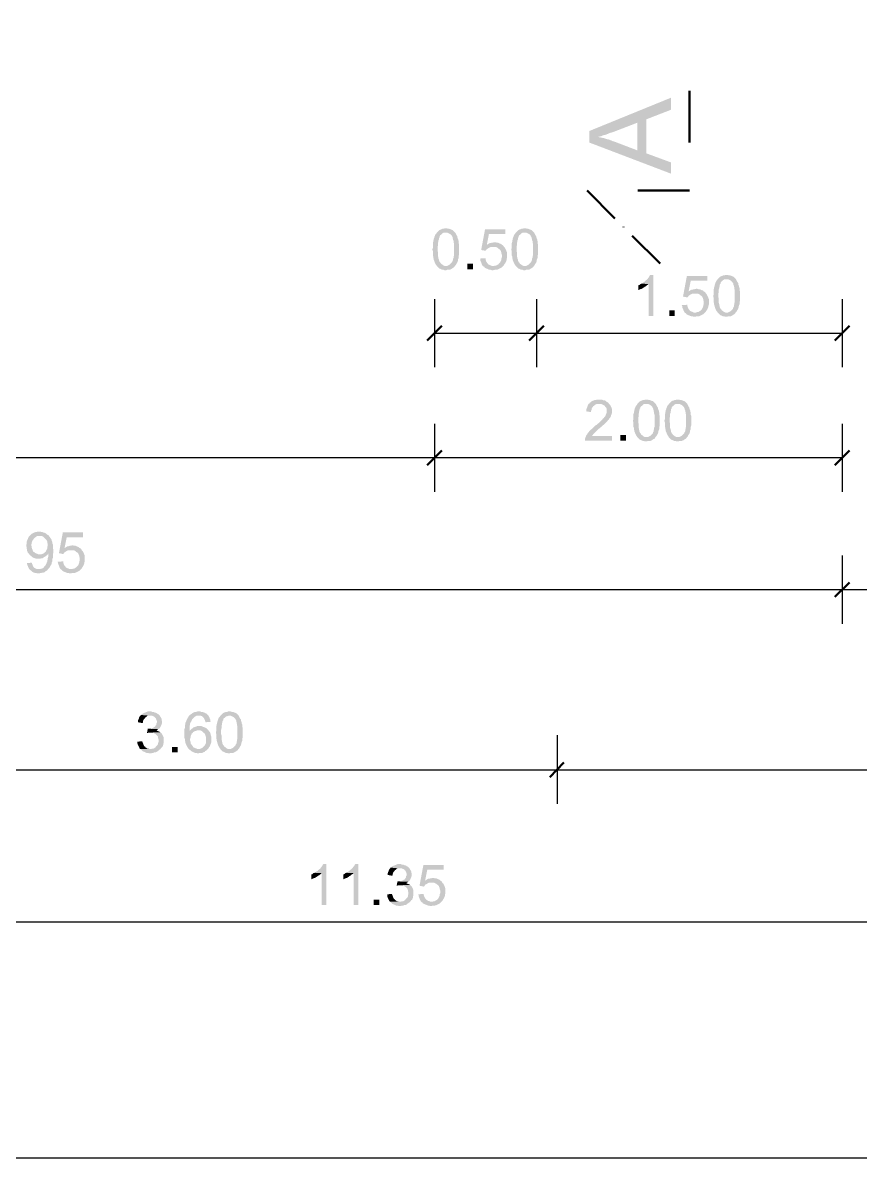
# Model space of a CAD drawing. Header units: millimetres. Extents: x -35.3 to 0.3, y 0.4 to 20.6.
# Drawn here: x -23.309 to -21.69, y 0.384 to 2.578 of the extents above; entities that cross this region are included whole.
import ezdxf

# ---------------------------------------------------------------- set-up
doc = ezdxf.new("R2010")
doc.units = ezdxf.units.MM
doc.linetypes.add('PDF_IMPORT', pattern=[1, 0.8, -0.2])
doc.layers.add('PDF _Geometria', color=7, linetype='Continuous')
doc.layers.add('PDF _Riempimenti solidi', color=7, linetype='Continuous')

msp = doc.modelspace()

# ---------------------------------------------------------------- hatches: boundary and pattern name
at = {"layer": 'PDF _Riempimenti solidi', "transparency": 33554559}
for points in [[(-22.2135, 2.3693), (-22.1968, 2.3577), (-22.1943, 2.3585), (-22.1902, 2.3593), (-22.1868, 2.361), (-22.1827, 2.3618), (-22.1743, 2.3652), (-22.1693, 2.3668), (-22.1643, 2.3685), (-22.121, 2.3852), (-22.121, 2.3318), (-22.1035, 2.3918), (-22.056, 2.4102), (-22.056, 2.4335)], [(-22.2135, 2.3693), (-22.2135, 2.3468), (-22.056, 2.2868), (-22.056, 2.3085), (-22.1035, 2.326), (-22.1035, 2.3918), (-22.121, 2.3318), (-22.1668, 2.3493), (-22.1677, 2.3493), (-22.1718, 2.351), (-22.176, 2.3527), (-22.1802, 2.3535), (-22.1843, 2.3552), (-22.1927, 2.3568), (-22.1968, 2.3577)], [(-22.5085, 2.1727), (-22.5093, 2.171), (-22.511, 2.1693), (-22.5118, 2.1677), (-22.5127, 2.1652), (-22.5135, 2.1635), (-22.5135, 2.1627), (-22.5143, 2.161), (-22.5143, 2.1593), (-22.5152, 2.1568), (-22.5152, 2.1552), (-22.516, 2.1527), (-22.516, 2.1435), (-22.5168, 2.141), (-22.5168, 2.1393), (-22.516, 2.1368), (-22.516, 2.1285), (-22.5152, 2.1268), (-22.5152, 2.1243), (-22.5143, 2.1218), (-22.5143, 2.1202), (-22.5135, 2.1185), (-22.5127, 2.116), (-22.5102, 2.111), (-22.5093, 2.1102), (-22.5085, 2.1085), (-22.5077, 2.1077), (-22.491, 2.1085), (-22.4935, 2.1085), (-22.4952, 2.1093), (-22.4968, 2.1102), (-22.4985, 2.1118), (-22.5002, 2.1127), (-22.5018, 2.1152), (-22.5027, 2.116), (-22.5043, 2.1193), (-22.5043, 2.121), (-22.5052, 2.1227), (-22.5052, 2.1243), (-22.506, 2.1268), (-22.506, 2.1343), (-22.5068, 2.1377), (-22.5068, 2.1452), (-22.506, 2.1485), (-22.506, 2.1535), (-22.5052, 2.1552), (-22.5052, 2.1577), (-22.5043, 2.1593), (-22.5043, 2.1618), (-22.5035, 2.1635), (-22.5027, 2.1643), (-22.5027, 2.166), (-22.5018, 2.1677), (-22.5002, 2.1685), (-22.4985, 2.1702), (-22.4968, 2.1718), (-22.4952, 2.1727), (-22.491, 2.1727)], [(-22.491, 2.181), (-22.4935, 2.181), (-22.4952, 2.1802), (-22.4977, 2.1802), (-22.4993, 2.1793), (-22.5018, 2.1785), (-22.5035, 2.1777), (-22.5052, 2.176), (-22.5068, 2.1743), (-22.5085, 2.1727), (-22.4877, 2.1727), (-22.486, 2.1718), (-22.4843, 2.171), (-22.4827, 2.1702), (-22.481, 2.1685), (-22.4793, 2.1668), (-22.4793, 2.166), (-22.4785, 2.1652), (-22.4777, 2.1635), (-22.4777, 2.1618), (-22.4768, 2.1602), (-22.4768, 2.1585), (-22.476, 2.1568), (-22.476, 2.1543), (-22.4752, 2.1518), (-22.4752, 2.1285), (-22.476, 2.1268), (-22.476, 2.1243), (-22.4768, 2.1227), (-22.4768, 2.1202), (-22.4777, 2.1185), (-22.4785, 2.1177), (-22.4785, 2.116), (-22.4793, 2.1152), (-22.4802, 2.1143), (-22.4818, 2.1127), (-22.4835, 2.111), (-22.4852, 2.1102), (-22.4885, 2.1085), (-22.491, 2.1085), (-22.5077, 2.1077), (-22.506, 2.106), (-22.5035, 2.1035), (-22.501, 2.1027), (-22.4993, 2.1018), (-22.4977, 2.101), (-22.4952, 2.101), (-22.4935, 2.1002), (-22.4902, 2.1002), (-22.4885, 2.101), (-22.4835, 2.101), (-22.4818, 2.1018), (-22.4802, 2.1027), (-22.4777, 2.1043), (-22.4768, 2.1052), (-22.476, 2.1052), (-22.4743, 2.1068), (-22.4735, 2.1085), (-22.4718, 2.1102), (-22.471, 2.1118), (-22.4693, 2.1143), (-22.4685, 2.116), (-22.4677, 2.1185), (-22.4677, 2.1202), (-22.4668, 2.1227), (-22.466, 2.1243), (-22.466, 2.1285), (-22.4652, 2.131), (-22.4652, 2.1493), (-22.466, 2.1518), (-22.466, 2.156), (-22.4668, 2.1577), (-22.4668, 2.1593), (-22.4677, 2.161), (-22.4685, 2.1635), (-22.4685, 2.1652), (-22.4702, 2.1677), (-22.4718, 2.171), (-22.4727, 2.1727), (-22.4743, 2.1743), (-22.476, 2.176), (-22.4777, 2.1777), (-22.4793, 2.1785), (-22.4802, 2.1785), (-22.4818, 2.1793), (-22.4843, 2.1802), (-22.486, 2.1802), (-22.4885, 2.181)], [(-22.376, 2.1793), (-22.4152, 2.1793), (-22.4227, 2.1393), (-22.4143, 2.1377), (-22.4127, 2.1393), (-22.4118, 2.141), (-22.4102, 2.1418), (-22.4077, 2.1435), (-22.406, 2.1443), (-22.4043, 2.1452), (-22.3993, 2.1452), (-22.3793, 2.1468), (-22.381, 2.1485), (-22.4118, 2.1493), (-22.4077, 2.1702), (-22.376, 2.1702)], [(-22.356, 2.1727), (-22.3568, 2.171), (-22.3585, 2.1693), (-22.3593, 2.1677), (-22.3602, 2.1652), (-22.361, 2.1635), (-22.361, 2.1627), (-22.3618, 2.161), (-22.3618, 2.1593), (-22.3627, 2.1568), (-22.3627, 2.1552), (-22.3635, 2.1527), (-22.3635, 2.1435), (-22.3643, 2.141), (-22.3643, 2.1393), (-22.3635, 2.1368), (-22.3635, 2.1285), (-22.3627, 2.1268), (-22.3627, 2.1243), (-22.3618, 2.1218), (-22.3618, 2.1202), (-22.361, 2.1185), (-22.3602, 2.116), (-22.3577, 2.111), (-22.3568, 2.1102), (-22.356, 2.1085), (-22.3552, 2.1077), (-22.3385, 2.1085), (-22.341, 2.1085), (-22.3427, 2.1093), (-22.3443, 2.1102), (-22.346, 2.1118), (-22.3477, 2.1127), (-22.3493, 2.1152), (-22.3502, 2.116), (-22.3518, 2.1193), (-22.3518, 2.121), (-22.3527, 2.1227), (-22.3527, 2.1243), (-22.3535, 2.1268), (-22.3535, 2.1343), (-22.3543, 2.1377), (-22.3543, 2.1452), (-22.3535, 2.1485), (-22.3535, 2.1535), (-22.3527, 2.1552), (-22.3527, 2.1577), (-22.3518, 2.1593), (-22.3518, 2.1618), (-22.351, 2.1635), (-22.3502, 2.1643), (-22.3502, 2.166), (-22.3493, 2.1677), (-22.3477, 2.1685), (-22.346, 2.1702), (-22.3443, 2.1718), (-22.3427, 2.1727), (-22.3385, 2.1727)], [(-22.3385, 2.181), (-22.341, 2.181), (-22.3427, 2.1802), (-22.3452, 2.1802), (-22.3468, 2.1793), (-22.3493, 2.1785), (-22.351, 2.1777), (-22.3527, 2.176), (-22.3543, 2.1743), (-22.356, 2.1727), (-22.3352, 2.1727), (-22.3335, 2.1718), (-22.3318, 2.171), (-22.3302, 2.1702), (-22.3285, 2.1685), (-22.3268, 2.1668), (-22.3268, 2.166), (-22.326, 2.1652), (-22.3252, 2.1635), (-22.3252, 2.1618), (-22.3243, 2.1602), (-22.3243, 2.1585), (-22.3235, 2.1568), (-22.3235, 2.1543), (-22.3227, 2.1518), (-22.3227, 2.1285), (-22.3235, 2.1268), (-22.3235, 2.1243), (-22.3243, 2.1227), (-22.3243, 2.1202), (-22.3252, 2.1185), (-22.326, 2.1177), (-22.326, 2.116), (-22.3268, 2.1152), (-22.3277, 2.1143), (-22.3293, 2.1127), (-22.331, 2.111), (-22.3327, 2.1102), (-22.336, 2.1085), (-22.3385, 2.1085), (-22.3552, 2.1077), (-22.3535, 2.106), (-22.351, 2.1035), (-22.3485, 2.1027), (-22.3468, 2.1018), (-22.3452, 2.101), (-22.3427, 2.101), (-22.341, 2.1002), (-22.3377, 2.1002), (-22.336, 2.101), (-22.331, 2.101), (-22.3293, 2.1018), (-22.3277, 2.1027), (-22.3252, 2.1043), (-22.3243, 2.1052), (-22.3235, 2.1052), (-22.3218, 2.1068), (-22.321, 2.1085), (-22.3193, 2.1102), (-22.3185, 2.1118), (-22.3168, 2.1143), (-22.316, 2.116), (-22.3152, 2.1185), (-22.3152, 2.1202), (-22.3143, 2.1227), (-22.3135, 2.1243), (-22.3135, 2.1285), (-22.3127, 2.131), (-22.3127, 2.1493), (-22.3135, 2.1518), (-22.3135, 2.156), (-22.3143, 2.1577), (-22.3143, 2.1593), (-22.3152, 2.161), (-22.316, 2.1635), (-22.316, 2.1652), (-22.3177, 2.1677), (-22.3185, 2.1693), (-22.3193, 2.171), (-22.3202, 2.1727), (-22.3218, 2.1743), (-22.3252, 2.1777), (-22.3268, 2.1785), (-22.3277, 2.1785), (-22.3293, 2.1793), (-22.3318, 2.1802), (-22.3335, 2.1802), (-22.336, 2.181)], [(-22.3968, 2.1543), (-22.3977, 2.1543), (-22.4002, 2.1535), (-22.4018, 2.1535), (-22.4043, 2.1527), (-22.406, 2.1527), (-22.4077, 2.1518), (-22.4102, 2.1502), (-22.4118, 2.1493), (-22.381, 2.1485), (-22.3827, 2.1493), (-22.3843, 2.151), (-22.3868, 2.1518), (-22.3885, 2.1527), (-22.3902, 2.1535), (-22.3927, 2.1535), (-22.3952, 2.1543)], [(-22.3793, 2.1468), (-22.3993, 2.1452), (-22.3943, 2.1452), (-22.3927, 2.1443), (-22.391, 2.1435), (-22.3893, 2.1418), (-22.3877, 2.141), (-22.3868, 2.1402), (-22.3852, 2.1385), (-22.3843, 2.136), (-22.3835, 2.1343), (-22.3835, 2.1327), (-22.3827, 2.1302), (-22.3827, 2.1252), (-22.3835, 2.1227), (-22.3835, 2.121), (-22.3843, 2.1185), (-22.386, 2.1152), (-22.3877, 2.1135), (-22.3893, 2.1118), (-22.391, 2.111), (-22.3935, 2.1093), (-22.3952, 2.1093), (-22.3977, 2.1085), (-22.3993, 2.1085), (-22.3802, 2.1085), (-22.3785, 2.1102), (-22.3777, 2.1118), (-22.376, 2.1143), (-22.3752, 2.116), (-22.3743, 2.1177), (-22.3735, 2.1202), (-22.3735, 2.1218), (-22.3727, 2.1243), (-22.3727, 2.1343), (-22.3735, 2.136), (-22.3743, 2.1385), (-22.3752, 2.1402), (-22.376, 2.1418), (-22.3768, 2.1435), (-22.3785, 2.1452)], [(-22.4385, 2.1018), (-22.4385, 2.1127), (-22.4493, 2.1127), (-22.4493, 2.1018)], [(-22.4143, 2.1235), (-22.4252, 2.1227), (-22.4243, 2.121), (-22.4243, 2.1193), (-22.4235, 2.1168), (-22.4227, 2.1152), (-22.4218, 2.1127), (-22.4202, 2.1093), (-22.4185, 2.1077), (-22.4168, 2.1068), (-22.416, 2.1052), (-22.4127, 2.1035), (-22.4102, 2.1027), (-22.4085, 2.1018), (-22.406, 2.101), (-22.4043, 2.101), (-22.4018, 2.1002), (-22.3993, 2.1002), (-22.3968, 2.101), (-22.3927, 2.101), (-22.3902, 2.1018), (-22.3885, 2.1027), (-22.3852, 2.1043), (-22.3835, 2.1052), (-22.3818, 2.1068), (-22.3802, 2.1085), (-22.4018, 2.1085), (-22.4035, 2.1093), (-22.406, 2.1102), (-22.4093, 2.1118), (-22.4102, 2.1135), (-22.4118, 2.1152), (-22.4127, 2.1168), (-22.4135, 2.1185), (-22.4143, 2.121)], [(-22.0902, 2.091), (-22.096, 2.091), (-22.0968, 2.0902), (-22.0977, 2.0885), (-22.0985, 2.0868), (-22.1002, 2.0852), (-22.101, 2.0835), (-22.1027, 2.0818), (-22.1052, 2.0802), (-22.106, 2.0793), (-22.1077, 2.0777), (-22.1093, 2.0768), (-22.111, 2.0752), (-22.1127, 2.0743), (-22.0993, 2.0735), (-22.0993, 2.0118), (-22.0902, 2.0118)], [(-21.986, 2.0893), (-22.0252, 2.0893), (-22.0327, 2.0493), (-22.0243, 2.0477), (-22.0227, 2.0493), (-22.0218, 2.051), (-22.0202, 2.0518), (-22.0177, 2.0535), (-22.016, 2.0543), (-22.0143, 2.0552), (-22.0093, 2.0552), (-21.9893, 2.0568), (-21.991, 2.0585), (-22.0218, 2.0593), (-22.0177, 2.0802), (-21.986, 2.0802)], [(-21.9485, 2.091), (-21.951, 2.091), (-21.9527, 2.0902), (-21.9552, 2.0902), (-21.9568, 2.0893), (-21.9593, 2.0885), (-21.961, 2.0877), (-21.9643, 2.0843), (-21.966, 2.0827), (-21.9452, 2.0827), (-21.9435, 2.0818), (-21.9402, 2.0802), (-21.9385, 2.0785), (-21.9368, 2.0768), (-21.9368, 2.076), (-21.936, 2.0752), (-21.9352, 2.0735), (-21.9352, 2.0718), (-21.9343, 2.0702), (-21.9343, 2.0685), (-21.9335, 2.0668), (-21.9335, 2.0643), (-21.9327, 2.0618), (-21.9327, 2.0385), (-21.9335, 2.0368), (-21.9335, 2.0343), (-21.9343, 2.0327), (-21.9343, 2.0302), (-21.9352, 2.0285), (-21.936, 2.0277), (-21.936, 2.026), (-21.9368, 2.0252), (-21.9377, 2.0243), (-21.9393, 2.0227), (-21.941, 2.021), (-21.9427, 2.0202), (-21.9443, 2.0193), (-21.946, 2.0185), (-21.9485, 2.0185), (-21.9652, 2.0177), (-21.9635, 2.016), (-21.9627, 2.0152), (-21.961, 2.0135), (-21.9585, 2.0127), (-21.9552, 2.011), (-21.9527, 2.011), (-21.951, 2.0102), (-21.9477, 2.0102), (-21.946, 2.011), (-21.941, 2.011), (-21.9393, 2.0118), (-21.9377, 2.0127), (-21.9352, 2.0143), (-21.9343, 2.0152), (-21.9335, 2.0152), (-21.9318, 2.0168), (-21.931, 2.0185), (-21.9293, 2.0202), (-21.9285, 2.0218), (-21.9268, 2.0243), (-21.926, 2.026), (-21.9252, 2.0285), (-21.9252, 2.0302), (-21.9243, 2.0327), (-21.9235, 2.0343), (-21.9235, 2.0385), (-21.9227, 2.041), (-21.9227, 2.0593), (-21.9235, 2.0618), (-21.9235, 2.066), (-21.9243, 2.0677), (-21.9243, 2.0693), (-21.9252, 2.071), (-21.926, 2.0735), (-21.926, 2.0752), (-21.9277, 2.0777), (-21.9285, 2.0793), (-21.9302, 2.0827), (-21.9335, 2.086), (-21.9352, 2.0877), (-21.9368, 2.0885), (-21.9377, 2.0885), (-21.9393, 2.0893), (-21.9418, 2.0902), (-21.9435, 2.0902), (-21.946, 2.091)], [(-22.1127, 2.0743), (-22.1152, 2.0735), (-22.1168, 2.0718), (-22.1193, 2.071), (-22.1193, 2.0618), (-22.1185, 2.0618), (-22.1168, 2.0627), (-22.1152, 2.0635), (-22.1127, 2.0643), (-22.111, 2.0652), (-22.106, 2.0685), (-22.1043, 2.0693), (-22.1027, 2.071), (-22.101, 2.0718), (-22.0993, 2.0735)], [(-22.0068, 2.0643), (-22.0077, 2.0643), (-22.0102, 2.0635), (-22.0118, 2.0635), (-22.0143, 2.0627), (-22.016, 2.0627), (-22.0177, 2.0618), (-22.0202, 2.0602), (-22.0218, 2.0593), (-21.991, 2.0585), (-21.9927, 2.0593), (-21.9943, 2.061), (-21.9968, 2.0618), (-21.9985, 2.0627), (-22.0002, 2.0635), (-22.0027, 2.0635), (-22.0052, 2.0643)], [(-21.966, 2.0827), (-21.9668, 2.081), (-21.9685, 2.0793), (-21.9693, 2.0777), (-21.9702, 2.0752), (-21.971, 2.0735), (-21.971, 2.0727), (-21.9718, 2.071), (-21.9718, 2.0693), (-21.9727, 2.0668), (-21.9727, 2.0652), (-21.9735, 2.0627), (-21.9735, 2.0535), (-21.9743, 2.051), (-21.9743, 2.0493), (-21.9735, 2.0468), (-21.9735, 2.0385), (-21.9727, 2.0368), (-21.9727, 2.0343), (-21.9718, 2.0318), (-21.9718, 2.0302), (-21.971, 2.0285), (-21.9702, 2.026), (-21.9693, 2.0243), (-21.9677, 2.021), (-21.9668, 2.0202), (-21.966, 2.0185), (-21.9652, 2.0177), (-21.9485, 2.0185), (-21.951, 2.0185), (-21.9527, 2.0193), (-21.9543, 2.0202), (-21.956, 2.0218), (-21.9577, 2.0227), (-21.9593, 2.0252), (-21.9602, 2.026), (-21.961, 2.0277), (-21.9618, 2.0293), (-21.9618, 2.031), (-21.9627, 2.0327), (-21.9627, 2.0343), (-21.9635, 2.0368), (-21.9635, 2.0443), (-21.9643, 2.0477), (-21.9643, 2.0552), (-21.9635, 2.0585), (-21.9635, 2.0635), (-21.9627, 2.0652), (-21.9627, 2.0677), (-21.9618, 2.0693), (-21.9618, 2.0718), (-21.961, 2.0735), (-21.9602, 2.0743), (-21.9602, 2.076), (-21.9593, 2.0777), (-21.9577, 2.0785), (-21.9543, 2.0818), (-21.9527, 2.0827), (-21.9485, 2.0827)], [(-21.9893, 2.0568), (-22.0093, 2.0552), (-22.0043, 2.0552), (-22.0027, 2.0543), (-22.001, 2.0535), (-21.9993, 2.0518), (-21.9977, 2.051), (-21.9968, 2.0502), (-21.9952, 2.0485), (-21.9943, 2.046), (-21.9935, 2.0443), (-21.9935, 2.0427), (-21.9927, 2.0402), (-21.9927, 2.0352), (-21.9935, 2.0327), (-21.9935, 2.031), (-21.9943, 2.0285), (-21.9952, 2.0268), (-21.996, 2.0252), (-21.9993, 2.0218), (-22.001, 2.021), (-22.0035, 2.0193), (-22.0052, 2.0193), (-22.0077, 2.0185), (-22.0093, 2.0185), (-21.9902, 2.0185), (-21.9885, 2.0202), (-21.9877, 2.0218), (-21.986, 2.0243), (-21.9852, 2.026), (-21.9843, 2.0277), (-21.9835, 2.0302), (-21.9835, 2.0318), (-21.9827, 2.0343), (-21.9827, 2.0443), (-21.9835, 2.046), (-21.9843, 2.0485), (-21.9852, 2.0502), (-21.986, 2.0518), (-21.9868, 2.0535), (-21.9885, 2.0552)], [(-22.0485, 2.0118), (-22.0485, 2.0227), (-22.0593, 2.0227), (-22.0593, 2.0118)], [(-22.0243, 2.0335), (-22.0352, 2.0327), (-22.0343, 2.031), (-22.0343, 2.0293), (-22.0335, 2.0268), (-22.0327, 2.0252), (-22.0318, 2.0227), (-22.0302, 2.0193), (-22.0285, 2.0177), (-22.0268, 2.0168), (-22.026, 2.0152), (-22.0227, 2.0135), (-22.0202, 2.0127), (-22.0185, 2.0118), (-22.016, 2.011), (-22.0143, 2.011), (-22.0118, 2.0102), (-22.0093, 2.0102), (-22.0068, 2.011), (-22.0027, 2.011), (-22.0002, 2.0118), (-21.9935, 2.0152), (-21.9918, 2.0168), (-21.9902, 2.0185), (-22.0118, 2.0185), (-22.0135, 2.0193), (-22.016, 2.0202), (-22.0193, 2.0218), (-22.0202, 2.0235), (-22.0218, 2.0252), (-22.0227, 2.0268), (-22.0235, 2.0285), (-22.0243, 2.031)], [(-22.1943, 1.8502), (-22.1993, 1.8502), (-22.201, 1.8493), (-22.2035, 1.8493), (-22.2052, 1.8485), (-22.2077, 1.8477), (-22.2093, 1.8468), (-22.211, 1.8452), (-22.2127, 1.8443), (-22.2135, 1.8427), (-22.2152, 1.8418), (-22.2168, 1.8385), (-22.2177, 1.836), (-22.2185, 1.8343), (-22.2193, 1.8318), (-22.2193, 1.8293), (-22.2202, 1.8277), (-22.2102, 1.826), (-22.2102, 1.8285), (-22.2093, 1.831), (-22.2093, 1.8327), (-22.2085, 1.8343), (-22.2068, 1.836), (-22.206, 1.8377), (-22.2043, 1.8385), (-22.2027, 1.8402), (-22.1993, 1.8418), (-22.1752, 1.8418), (-22.1768, 1.8435), (-22.1785, 1.8452), (-22.1802, 1.846), (-22.1818, 1.8477), (-22.1835, 1.8485), (-22.1852, 1.8485), (-22.1877, 1.8493), (-22.1893, 1.8502), (-22.1918, 1.8502)], [(-22.1035, 1.8502), (-22.106, 1.8502), (-22.1077, 1.8493), (-22.1102, 1.8493), (-22.1118, 1.8485), (-22.1143, 1.8477), (-22.116, 1.8468), (-22.1177, 1.8452), (-22.121, 1.8418), (-22.1002, 1.8418), (-22.0985, 1.841), (-22.0952, 1.8393), (-22.0935, 1.8377), (-22.0918, 1.836), (-22.0918, 1.8352), (-22.091, 1.8343), (-22.0902, 1.8327), (-22.0902, 1.831), (-22.0893, 1.8293), (-22.0893, 1.8277), (-22.0885, 1.826), (-22.0885, 1.8235), (-22.0877, 1.821), (-22.0877, 1.7977), (-22.0885, 1.796), (-22.0885, 1.7935), (-22.0893, 1.7918), (-22.0893, 1.7893), (-22.0902, 1.7877), (-22.091, 1.7868), (-22.091, 1.7852), (-22.0918, 1.7843), (-22.0927, 1.7835), (-22.096, 1.7802), (-22.101, 1.7777), (-22.1035, 1.7777), (-22.1202, 1.7768), (-22.1185, 1.7752), (-22.1177, 1.7743), (-22.116, 1.7727), (-22.1135, 1.7718), (-22.1118, 1.771), (-22.1102, 1.7702), (-22.1077, 1.7702), (-22.106, 1.7693), (-22.1027, 1.7693), (-22.101, 1.7702), (-22.096, 1.7702), (-22.0943, 1.771), (-22.0927, 1.7718), (-22.0902, 1.7735), (-22.0893, 1.7743), (-22.0885, 1.7743), (-22.0868, 1.776), (-22.086, 1.7777), (-22.0843, 1.7793), (-22.0835, 1.781), (-22.0818, 1.7835), (-22.081, 1.7852), (-22.0802, 1.7877), (-22.0802, 1.7893), (-22.0793, 1.7918), (-22.0785, 1.7935), (-22.0785, 1.7977), (-22.0777, 1.8002), (-22.0777, 1.8185), (-22.0785, 1.821), (-22.0785, 1.8252), (-22.0793, 1.8268), (-22.0793, 1.8285), (-22.0802, 1.8302), (-22.081, 1.8327), (-22.081, 1.8343), (-22.0827, 1.8368), (-22.0835, 1.8385), (-22.0852, 1.8418), (-22.0868, 1.8435), (-22.0885, 1.8452), (-22.0902, 1.8468), (-22.0918, 1.8477), (-22.0927, 1.8477), (-22.0943, 1.8485), (-22.0968, 1.8493), (-22.0985, 1.8493), (-22.101, 1.8502)], [(-22.0427, 1.8502), (-22.0452, 1.8502), (-22.0468, 1.8493), (-22.0493, 1.8493), (-22.051, 1.8485), (-22.0535, 1.8477), (-22.0552, 1.8468), (-22.0585, 1.8435), (-22.0602, 1.8418), (-22.0393, 1.8418), (-22.036, 1.8402), (-22.0343, 1.8393), (-22.031, 1.836), (-22.031, 1.8352), (-22.0302, 1.8343), (-22.0293, 1.8327), (-22.0293, 1.831), (-22.0285, 1.8293), (-22.0285, 1.8277), (-22.0277, 1.826), (-22.0277, 1.8235), (-22.0268, 1.821), (-22.0268, 1.7977), (-22.0277, 1.796), (-22.0277, 1.7935), (-22.0285, 1.7918), (-22.0285, 1.7893), (-22.0293, 1.7877), (-22.0302, 1.7868), (-22.0302, 1.7852), (-22.031, 1.7843), (-22.0318, 1.7835), (-22.0335, 1.7818), (-22.0352, 1.7802), (-22.0368, 1.7793), (-22.0385, 1.7785), (-22.0402, 1.7777), (-22.0427, 1.7777), (-22.0593, 1.7768), (-22.0577, 1.7752), (-22.0568, 1.7743), (-22.0552, 1.7727), (-22.0527, 1.7718), (-22.0493, 1.7702), (-22.0468, 1.7702), (-22.0452, 1.7693), (-22.0418, 1.7693), (-22.0402, 1.7702), (-22.0352, 1.7702), (-22.0318, 1.7718), (-22.0293, 1.7735), (-22.0285, 1.7743), (-22.0277, 1.7743), (-22.026, 1.776), (-22.0252, 1.7777), (-22.0235, 1.7793), (-22.0227, 1.781), (-22.021, 1.7835), (-22.0202, 1.7852), (-22.0193, 1.7877), (-22.0193, 1.7893), (-22.0185, 1.7918), (-22.0177, 1.7935), (-22.0177, 1.7977), (-22.0168, 1.8002), (-22.0168, 1.8185), (-22.0177, 1.821), (-22.0177, 1.8252), (-22.0185, 1.8268), (-22.0185, 1.8285), (-22.0193, 1.8302), (-22.0202, 1.8327), (-22.0202, 1.8343), (-22.0218, 1.8368), (-22.0227, 1.8385), (-22.0235, 1.8402), (-22.0243, 1.8418), (-22.026, 1.8435), (-22.0277, 1.8452), (-22.0293, 1.8468), (-22.031, 1.8477), (-22.0318, 1.8477), (-22.0335, 1.8485), (-22.036, 1.8493), (-22.0377, 1.8493), (-22.0402, 1.8502)], [(-22.1752, 1.8418), (-22.1943, 1.8418), (-22.191, 1.8418), (-22.1893, 1.841), (-22.1877, 1.8402), (-22.1852, 1.8393), (-22.1843, 1.8385), (-22.1835, 1.8377), (-22.1827, 1.836), (-22.181, 1.8343), (-22.1802, 1.8327), (-22.1802, 1.8252), (-22.181, 1.8227), (-22.1818, 1.821), (-22.1827, 1.8185), (-22.1843, 1.8168), (-22.1852, 1.816), (-22.186, 1.8143), (-22.1877, 1.8135), (-22.1885, 1.8118), (-22.1902, 1.8102), (-22.1935, 1.8068), (-22.1952, 1.8052), (-22.1977, 1.8035), (-22.1993, 1.8018), (-22.2018, 1.8002), (-22.2035, 1.7985), (-22.2052, 1.7968), (-22.2068, 1.7952), (-22.2085, 1.7935), (-22.2102, 1.7927), (-22.2118, 1.791), (-22.2135, 1.7893), (-22.2143, 1.7885), (-22.2152, 1.7868), (-22.2168, 1.7852), (-22.2177, 1.7835), (-22.2193, 1.7818), (-22.2202, 1.7793), (-22.221, 1.7777), (-22.2218, 1.7752), (-22.2218, 1.771), (-22.1702, 1.771), (-22.1702, 1.7802), (-22.2085, 1.7802), (-22.2068, 1.7818), (-22.206, 1.7835), (-22.2043, 1.7852), (-22.2035, 1.786), (-22.2027, 1.7868), (-22.201, 1.7885), (-22.1977, 1.7918), (-22.196, 1.7935), (-22.1935, 1.7952), (-22.1927, 1.796), (-22.1902, 1.7977), (-22.1868, 1.801), (-22.1835, 1.8043), (-22.1818, 1.806), (-22.1802, 1.8068), (-22.1793, 1.8085), (-22.1785, 1.8093), (-22.1777, 1.8102), (-22.176, 1.8118), (-22.1752, 1.8135), (-22.1735, 1.8152), (-22.1727, 1.8168), (-22.1718, 1.8185), (-22.1718, 1.8193), (-22.171, 1.8218), (-22.1702, 1.8235), (-22.1702, 1.8327), (-22.171, 1.8352), (-22.1718, 1.8368), (-22.1727, 1.8385), (-22.1735, 1.8402)], [(-22.121, 1.8418), (-22.1218, 1.8402), (-22.1235, 1.8385), (-22.1243, 1.8368), (-22.1252, 1.8343), (-22.126, 1.8327), (-22.126, 1.8318), (-22.1268, 1.8302), (-22.1268, 1.8285), (-22.1277, 1.826), (-22.1277, 1.8243), (-22.1285, 1.8218), (-22.1285, 1.8127), (-22.1293, 1.8102), (-22.1293, 1.8085), (-22.1285, 1.806), (-22.1285, 1.7977), (-22.1277, 1.796), (-22.1277, 1.7935), (-22.1268, 1.791), (-22.1268, 1.7893), (-22.126, 1.7877), (-22.1252, 1.7852), (-22.1243, 1.7835), (-22.1227, 1.7802), (-22.1218, 1.7793), (-22.121, 1.7777), (-22.1202, 1.7768), (-22.1035, 1.7777), (-22.106, 1.7777), (-22.1093, 1.7793), (-22.111, 1.781), (-22.1127, 1.7818), (-22.1143, 1.7843), (-22.1152, 1.7852), (-22.1168, 1.7885), (-22.1168, 1.7902), (-22.1177, 1.7918), (-22.1177, 1.7935), (-22.1185, 1.796), (-22.1185, 1.8035), (-22.1193, 1.8068), (-22.1193, 1.8143), (-22.1185, 1.8177), (-22.1185, 1.8227), (-22.1177, 1.8243), (-22.1177, 1.8268), (-22.1168, 1.8285), (-22.1168, 1.831), (-22.116, 1.8327), (-22.1152, 1.8335), (-22.1152, 1.8352), (-22.1143, 1.8368), (-22.1127, 1.8377), (-22.111, 1.8393), (-22.1093, 1.841), (-22.1077, 1.8418), (-22.1035, 1.8418)], [(-22.0602, 1.8418), (-22.061, 1.8402), (-22.0627, 1.8385), (-22.0635, 1.8368), (-22.0643, 1.8343), (-22.0652, 1.8327), (-22.0652, 1.8318), (-22.066, 1.8302), (-22.066, 1.8285), (-22.0668, 1.826), (-22.0668, 1.8243), (-22.0677, 1.8218), (-22.0677, 1.8127), (-22.0685, 1.8102), (-22.0685, 1.8085), (-22.0677, 1.806), (-22.0677, 1.7977), (-22.0668, 1.796), (-22.0668, 1.7935), (-22.066, 1.791), (-22.066, 1.7893), (-22.0652, 1.7877), (-22.0643, 1.7852), (-22.0627, 1.7818), (-22.0618, 1.7802), (-22.061, 1.7793), (-22.0602, 1.7777), (-22.0593, 1.7768), (-22.0427, 1.7777), (-22.0452, 1.7777), (-22.0468, 1.7785), (-22.0485, 1.7793), (-22.0502, 1.781), (-22.0518, 1.7818), (-22.0535, 1.7843), (-22.0543, 1.7852), (-22.0552, 1.7868), (-22.056, 1.7885), (-22.056, 1.7902), (-22.0568, 1.7918), (-22.0568, 1.7935), (-22.0577, 1.796), (-22.0577, 1.8035), (-22.0585, 1.8068), (-22.0585, 1.8143), (-22.0577, 1.8177), (-22.0577, 1.8227), (-22.0568, 1.8243), (-22.0568, 1.8268), (-22.056, 1.8285), (-22.056, 1.831), (-22.0552, 1.8327), (-22.0543, 1.8335), (-22.0543, 1.8352), (-22.0535, 1.8368), (-22.0518, 1.8377), (-22.0502, 1.8393), (-22.0485, 1.841), (-22.0468, 1.8418), (-22.0427, 1.8418)], [(-22.1427, 1.771), (-22.1427, 1.7818), (-22.1535, 1.7818), (-22.1535, 1.771)], [(-23.2943, 1.5877), (-23.2952, 1.5868), (-23.2968, 1.5852), (-23.2977, 1.5835), (-23.2985, 1.581), (-23.2993, 1.5793), (-23.3002, 1.5777), (-23.301, 1.5752), (-23.301, 1.571), (-23.3018, 1.5685), (-23.3018, 1.5677), (-23.301, 1.5652), (-23.301, 1.5627), (-23.3002, 1.5602), (-23.3002, 1.5585), (-23.2993, 1.5568), (-23.2985, 1.5543), (-23.2968, 1.5527), (-23.296, 1.551), (-23.2943, 1.5502), (-23.276, 1.551), (-23.2777, 1.551), (-23.2793, 1.5518), (-23.2818, 1.5527), (-23.2852, 1.5543), (-23.2868, 1.556), (-23.2877, 1.556), (-23.2893, 1.5593), (-23.2902, 1.5618), (-23.291, 1.5635), (-23.291, 1.566), (-23.2918, 1.5685), (-23.2918, 1.5702), (-23.291, 1.5727), (-23.291, 1.5743), (-23.2902, 1.5768), (-23.2893, 1.5785), (-23.2877, 1.5802), (-23.2868, 1.5818), (-23.2852, 1.5835), (-23.2835, 1.5843), (-23.2818, 1.586), (-23.2793, 1.5868), (-23.2752, 1.5868)], [(-23.2768, 1.5952), (-23.2793, 1.5952), (-23.2818, 1.5943), (-23.2835, 1.5943), (-23.286, 1.5935), (-23.2877, 1.5927), (-23.2893, 1.5918), (-23.291, 1.591), (-23.2927, 1.5893), (-23.2943, 1.5877), (-23.2752, 1.5868), (-23.2718, 1.5868), (-23.2702, 1.586), (-23.2685, 1.5852), (-23.2668, 1.5835), (-23.2652, 1.5818), (-23.2643, 1.581), (-23.2627, 1.5793), (-23.261, 1.576), (-23.261, 1.5735), (-23.2602, 1.571), (-23.2602, 1.5677), (-23.261, 1.5652), (-23.261, 1.5627), (-23.2627, 1.5593), (-23.2635, 1.5577), (-23.2643, 1.556), (-23.266, 1.5552), (-23.2677, 1.5535), (-23.2593, 1.5527), (-23.2593, 1.546), (-23.2602, 1.5435), (-23.2602, 1.5418), (-23.261, 1.5393), (-23.261, 1.5377), (-23.2618, 1.536), (-23.2627, 1.5335), (-23.2635, 1.5318), (-23.2643, 1.5302), (-23.2652, 1.5293), (-23.2668, 1.5277), (-23.2677, 1.526), (-23.2702, 1.5243), (-23.271, 1.5235), (-23.2735, 1.5235), (-23.2752, 1.5227), (-23.2777, 1.5227), (-23.2602, 1.5218), (-23.2585, 1.5235), (-23.2568, 1.5252), (-23.256, 1.5268), (-23.2552, 1.5285), (-23.2535, 1.531), (-23.2527, 1.5327), (-23.2527, 1.5352), (-23.2518, 1.5368), (-23.251, 1.5385), (-23.251, 1.5427), (-23.2502, 1.5443), (-23.2502, 1.5518), (-23.2493, 1.5543), (-23.2493, 1.5602), (-23.2502, 1.5635), (-23.2502, 1.5702), (-23.251, 1.5718), (-23.251, 1.5743), (-23.2518, 1.576), (-23.2527, 1.5777), (-23.2527, 1.5793), (-23.2543, 1.5818), (-23.2552, 1.5835), (-23.2568, 1.5852), (-23.2577, 1.5868), (-23.2593, 1.5885), (-23.261, 1.5893), (-23.2627, 1.591), (-23.2643, 1.5918), (-23.266, 1.5927), (-23.2685, 1.5935), (-23.2702, 1.5943), (-23.2727, 1.5943), (-23.2743, 1.5952)], [(-23.1918, 1.5935), (-23.231, 1.5935), (-23.2385, 1.5535), (-23.2302, 1.5518), (-23.2285, 1.5535), (-23.2277, 1.5552), (-23.226, 1.556), (-23.2235, 1.5577), (-23.2202, 1.5593), (-23.2152, 1.5593), (-23.1952, 1.561), (-23.1968, 1.5627), (-23.2277, 1.5635), (-23.2235, 1.5843), (-23.1918, 1.5843)], [(-23.2127, 1.5685), (-23.2135, 1.5685), (-23.216, 1.5677), (-23.2177, 1.5677), (-23.2202, 1.5668), (-23.2218, 1.5668), (-23.2235, 1.566), (-23.226, 1.5643), (-23.2277, 1.5635), (-23.1968, 1.5627), (-23.1985, 1.5635), (-23.2002, 1.5652), (-23.2027, 1.566), (-23.2043, 1.5668), (-23.206, 1.5677), (-23.2085, 1.5677), (-23.211, 1.5685)], [(-23.1952, 1.561), (-23.2152, 1.5593), (-23.2102, 1.5593), (-23.2085, 1.5585), (-23.2068, 1.5577), (-23.2052, 1.556), (-23.2035, 1.5552), (-23.2027, 1.5543), (-23.201, 1.5527), (-23.2002, 1.5502), (-23.1993, 1.5485), (-23.1993, 1.5468), (-23.1985, 1.5443), (-23.1985, 1.5393), (-23.1993, 1.5368), (-23.1993, 1.5352), (-23.2002, 1.5327), (-23.201, 1.531), (-23.2018, 1.5293), (-23.2035, 1.5277), (-23.2052, 1.526), (-23.2068, 1.5252), (-23.2093, 1.5235), (-23.211, 1.5235), (-23.2135, 1.5227), (-23.2152, 1.5227), (-23.196, 1.5227), (-23.1943, 1.5243), (-23.1935, 1.526), (-23.1918, 1.5285), (-23.1902, 1.5318), (-23.1893, 1.5343), (-23.1893, 1.536), (-23.1885, 1.5385), (-23.1885, 1.5485), (-23.1893, 1.5502), (-23.1902, 1.5527), (-23.1927, 1.5577), (-23.1943, 1.5593)], [(-23.2677, 1.5535), (-23.271, 1.5518), (-23.2735, 1.551), (-23.276, 1.551), (-23.2943, 1.5502), (-23.2935, 1.5485), (-23.2918, 1.5477), (-23.2902, 1.546), (-23.2885, 1.5452), (-23.2868, 1.5443), (-23.2843, 1.5435), (-23.2827, 1.5427), (-23.2752, 1.5427), (-23.2735, 1.5435), (-23.271, 1.5435), (-23.2693, 1.5443), (-23.2668, 1.546), (-23.2652, 1.5468), (-23.2635, 1.5485), (-23.2618, 1.5493), (-23.2602, 1.551), (-23.2593, 1.5527)], [(-23.2302, 1.5377), (-23.241, 1.5368), (-23.2402, 1.5352), (-23.2402, 1.5335), (-23.2393, 1.531), (-23.2385, 1.5293), (-23.2377, 1.5268), (-23.2368, 1.5252), (-23.236, 1.5235), (-23.2343, 1.5218), (-23.2327, 1.521), (-23.2318, 1.5193), (-23.2285, 1.5177), (-23.226, 1.5168), (-23.2243, 1.516), (-23.2218, 1.5152), (-23.2202, 1.5152), (-23.2177, 1.5143), (-23.2152, 1.5143), (-23.2127, 1.5152), (-23.2085, 1.5152), (-23.206, 1.516), (-23.1993, 1.5193), (-23.196, 1.5227), (-23.2177, 1.5227), (-23.2193, 1.5235), (-23.2218, 1.5243), (-23.2252, 1.526), (-23.226, 1.5277), (-23.2277, 1.5293), (-23.2285, 1.531), (-23.2293, 1.5327), (-23.2302, 1.5352)], [(-23.291, 1.5352), (-23.3002, 1.5343), (-23.3002, 1.5327), (-23.2993, 1.5302), (-23.2985, 1.5285), (-23.2977, 1.526), (-23.2968, 1.5243), (-23.296, 1.5227), (-23.2943, 1.521), (-23.2927, 1.5202), (-23.2918, 1.5193), (-23.2902, 1.5177), (-23.2885, 1.5168), (-23.2868, 1.516), (-23.2843, 1.5152), (-23.2827, 1.5152), (-23.2802, 1.5143), (-23.2768, 1.5143), (-23.2743, 1.5152), (-23.2727, 1.5152), (-23.2702, 1.516), (-23.2685, 1.516), (-23.266, 1.5168), (-23.2643, 1.5185), (-23.261, 1.5202), (-23.2602, 1.5218), (-23.2777, 1.5227), (-23.281, 1.5227), (-23.286, 1.5252), (-23.2877, 1.5268), (-23.2893, 1.5302), (-23.2902, 1.5327)], [(-23.0802, 1.241), (-23.081, 1.2393), (-23.0827, 1.2377), (-23.0835, 1.236), (-23.0843, 1.2335), (-23.0852, 1.2318), (-23.086, 1.2293), (-23.086, 1.2268), (-23.0768, 1.2252), (-23.076, 1.2268), (-23.076, 1.2293), (-23.0752, 1.231), (-23.0743, 1.2327), (-23.0727, 1.2343), (-23.0718, 1.236), (-23.0702, 1.2368), (-23.0685, 1.2385), (-23.0668, 1.2393), (-23.0627, 1.2393)], [(-23.0627, 1.2477), (-23.0668, 1.2477), (-23.0685, 1.2468), (-23.071, 1.246), (-23.0727, 1.2452), (-23.0752, 1.2443), (-23.0768, 1.2435), (-23.0785, 1.2418), (-23.0802, 1.241), (-23.0627, 1.2393), (-23.0585, 1.2393), (-23.0568, 1.2385), (-23.0543, 1.2377), (-23.0527, 1.236), (-23.0518, 1.2352), (-23.0502, 1.2318), (-23.0493, 1.2293), (-23.0493, 1.226), (-23.0502, 1.2243), (-23.0502, 1.2218), (-23.0518, 1.2202), (-23.0527, 1.2185), (-23.0543, 1.2177), (-23.0552, 1.2168), (-23.0568, 1.216), (-23.0593, 1.2152), (-23.061, 1.2143), (-23.0652, 1.2143), (-23.0468, 1.2135), (-23.0452, 1.2143), (-23.0435, 1.216), (-23.0427, 1.2177), (-23.0418, 1.2185), (-23.041, 1.221), (-23.0402, 1.2227), (-23.0393, 1.2252), (-23.0393, 1.2293), (-23.0402, 1.231), (-23.0402, 1.2335), (-23.041, 1.2352), (-23.0427, 1.2377), (-23.0435, 1.2393), (-23.0468, 1.2427), (-23.0485, 1.2435), (-23.051, 1.2452), (-23.0518, 1.2452), (-23.0543, 1.246), (-23.056, 1.2468), (-23.0585, 1.2468), (-23.0602, 1.2477)], [(-22.986, 1.2402), (-22.9877, 1.2385), (-22.9885, 1.2368), (-22.9893, 1.236), (-22.9902, 1.2343), (-22.9918, 1.231), (-22.9927, 1.2285), (-22.9943, 1.2252), (-22.9943, 1.2227), (-22.9952, 1.221), (-22.9952, 1.216), (-22.996, 1.2135), (-22.996, 1.1968), (-22.9952, 1.1943), (-22.9952, 1.1918), (-22.9943, 1.1893), (-22.9943, 1.1877), (-22.9935, 1.1852), (-22.9927, 1.1835), (-22.9918, 1.1818), (-22.9902, 1.1785), (-22.9893, 1.1777), (-22.9885, 1.176), (-22.9877, 1.1752), (-22.986, 1.1735), (-22.9843, 1.1727), (-22.9827, 1.171), (-22.9793, 1.1693), (-22.9777, 1.1685), (-22.9752, 1.1677), (-22.9735, 1.1677), (-22.971, 1.1668), (-22.9685, 1.1668), (-22.966, 1.1677), (-22.9618, 1.1677), (-22.9602, 1.1685), (-22.9577, 1.1693), (-22.956, 1.1702), (-22.956, 1.171), (-22.9543, 1.1718), (-22.9527, 1.1735), (-22.951, 1.1752), (-22.971, 1.1752), (-22.9727, 1.176), (-22.9752, 1.1768), (-22.9768, 1.1777), (-22.9777, 1.1777), (-22.9793, 1.1793), (-22.9802, 1.181), (-22.9818, 1.1827), (-22.9827, 1.1843), (-22.9835, 1.1852), (-22.9843, 1.1877), (-22.9843, 1.1893), (-22.9852, 1.1918), (-22.9852, 1.1943), (-22.9843, 1.1968), (-22.9843, 1.1993), (-22.9827, 1.2027), (-22.9818, 1.2052), (-22.9802, 1.206), (-22.9793, 1.2077), (-22.9777, 1.2085), (-22.9868, 1.2093), (-22.986, 1.2102), (-22.986, 1.2202), (-22.9852, 1.2218), (-22.9852, 1.2243), (-22.9843, 1.226), (-22.9835, 1.2277), (-22.9827, 1.2285), (-22.9818, 1.231), (-22.981, 1.2327), (-22.9793, 1.2343), (-22.9777, 1.236), (-22.9768, 1.2368), (-22.9743, 1.2385), (-22.9727, 1.2393), (-22.9685, 1.2393)], [(-22.9677, 1.2477), (-22.971, 1.2477), (-22.9735, 1.2468), (-22.976, 1.2468), (-22.9777, 1.246), (-22.9793, 1.2452), (-22.981, 1.2443), (-22.9827, 1.2427), (-22.9843, 1.2418), (-22.986, 1.2402), (-22.9685, 1.2393), (-22.9643, 1.2393), (-22.9618, 1.2385), (-22.9602, 1.2368), (-22.9585, 1.2352), (-22.9577, 1.2335), (-22.9568, 1.2318), (-22.956, 1.2293), (-22.9552, 1.2268), (-22.9452, 1.2277), (-22.946, 1.2293), (-22.946, 1.2318), (-22.9468, 1.2335), (-22.9477, 1.236), (-22.9493, 1.2393), (-22.951, 1.241), (-22.9527, 1.2427), (-22.9535, 1.2435), (-22.9552, 1.2443), (-22.9568, 1.2452), (-22.9593, 1.246), (-22.961, 1.2468), (-22.9635, 1.2468), (-22.9652, 1.2477)], [(-22.9268, 1.2393), (-22.9277, 1.2377), (-22.9293, 1.236), (-22.9302, 1.2343), (-22.931, 1.2318), (-22.9318, 1.2302), (-22.9318, 1.2293), (-22.9327, 1.2277), (-22.9327, 1.226), (-22.9335, 1.2235), (-22.9335, 1.2218), (-22.9343, 1.2193), (-22.9343, 1.2102), (-22.9352, 1.2077), (-22.9352, 1.206), (-22.9343, 1.2035), (-22.9343, 1.1952), (-22.9335, 1.1935), (-22.9335, 1.191), (-22.9327, 1.1885), (-22.9327, 1.1868), (-22.9318, 1.1852), (-22.931, 1.1827), (-22.9302, 1.181), (-22.9293, 1.1793), (-22.9285, 1.1777), (-22.9277, 1.1768), (-22.9268, 1.1752), (-22.926, 1.1743), (-22.9093, 1.1752), (-22.9118, 1.1752), (-22.9135, 1.176), (-22.9152, 1.1768), (-22.9168, 1.1785), (-22.9185, 1.1793), (-22.9202, 1.1818), (-22.921, 1.1827), (-22.9218, 1.1843), (-22.9227, 1.186), (-22.9227, 1.1877), (-22.9235, 1.1893), (-22.9235, 1.191), (-22.9243, 1.1935), (-22.9243, 1.201), (-22.9252, 1.2043), (-22.9252, 1.2118), (-22.9243, 1.2152), (-22.9243, 1.2202), (-22.9235, 1.2218), (-22.9235, 1.2243), (-22.9227, 1.226), (-22.9227, 1.2285), (-22.9218, 1.2302), (-22.921, 1.231), (-22.921, 1.2327), (-22.9202, 1.2343), (-22.9185, 1.2352), (-22.9152, 1.2385), (-22.9135, 1.2385), (-22.911, 1.2393), (-22.9093, 1.2393)], [(-22.9093, 1.2477), (-22.9118, 1.2477), (-22.9135, 1.2468), (-22.916, 1.2468), (-22.9177, 1.246), (-22.9202, 1.2452), (-22.9218, 1.2443), (-22.9252, 1.241), (-22.9268, 1.2393), (-22.906, 1.2393), (-22.9027, 1.2377), (-22.901, 1.2368), (-22.8977, 1.2335), (-22.8977, 1.2327), (-22.8968, 1.2318), (-22.896, 1.2302), (-22.896, 1.2285), (-22.8952, 1.2268), (-22.8952, 1.2252), (-22.8943, 1.2235), (-22.8943, 1.221), (-22.8935, 1.2185), (-22.8935, 1.1952), (-22.8943, 1.1935), (-22.8943, 1.191), (-22.8952, 1.1893), (-22.8952, 1.1868), (-22.896, 1.1852), (-22.8968, 1.1843), (-22.8968, 1.1827), (-22.8977, 1.1818), (-22.8985, 1.181), (-22.9002, 1.1793), (-22.9018, 1.1777), (-22.9035, 1.1768), (-22.9052, 1.176), (-22.9068, 1.1752), (-22.9093, 1.1752), (-22.926, 1.1743), (-22.9243, 1.1727), (-22.9235, 1.1718), (-22.9218, 1.1702), (-22.9193, 1.1693), (-22.9177, 1.1685), (-22.916, 1.1677), (-22.9135, 1.1677), (-22.9118, 1.1668), (-22.9085, 1.1668), (-22.9068, 1.1677), (-22.9018, 1.1677), (-22.8985, 1.1693), (-22.896, 1.171), (-22.8952, 1.1718), (-22.8943, 1.1718), (-22.8927, 1.1735), (-22.8918, 1.1752), (-22.8902, 1.1768), (-22.8893, 1.1785), (-22.8877, 1.181), (-22.8868, 1.1827), (-22.886, 1.1852), (-22.886, 1.1868), (-22.8852, 1.1893), (-22.8843, 1.191), (-22.8843, 1.1952), (-22.8835, 1.1977), (-22.8835, 1.216), (-22.8843, 1.2185), (-22.8843, 1.2227), (-22.8852, 1.2243), (-22.8852, 1.226), (-22.886, 1.2277), (-22.8868, 1.2302), (-22.8868, 1.2318), (-22.8885, 1.2343), (-22.8893, 1.236), (-22.8902, 1.2377), (-22.891, 1.2393), (-22.8943, 1.2427), (-22.896, 1.2443), (-22.8977, 1.2452), (-22.8985, 1.2452), (-22.9002, 1.246), (-22.9027, 1.2468), (-22.9043, 1.2468), (-22.9068, 1.2477)], [(-23.0427, 1.2077), (-23.061, 1.2068), (-23.0577, 1.2068), (-23.0552, 1.206), (-23.0535, 1.2052), (-23.0518, 1.2043), (-23.0502, 1.2027), (-23.0493, 1.2018), (-23.0477, 1.2002), (-23.0468, 1.1977), (-23.0468, 1.196), (-23.046, 1.1935), (-23.046, 1.1893), (-23.0468, 1.1868), (-23.0468, 1.1852), (-23.0477, 1.1835), (-23.0493, 1.1818), (-23.051, 1.1802), (-23.0518, 1.1785), (-23.0543, 1.1768), (-23.056, 1.176), (-23.0577, 1.176), (-23.0602, 1.1752), (-23.081, 1.1752), (-23.0793, 1.1735), (-23.0785, 1.1727), (-23.0768, 1.171), (-23.0752, 1.1702), (-23.0727, 1.1693), (-23.0693, 1.1677), (-23.0668, 1.1677), (-23.0643, 1.1668), (-23.0602, 1.1668), (-23.0585, 1.1677), (-23.056, 1.1677), (-23.0543, 1.1685), (-23.0518, 1.1685), (-23.0485, 1.1702), (-23.0468, 1.1718), (-23.0452, 1.1727), (-23.0435, 1.1743), (-23.0427, 1.1743), (-23.0418, 1.176), (-23.0402, 1.1777), (-23.0385, 1.1793), (-23.0377, 1.181), (-23.0368, 1.1835), (-23.0368, 1.1852), (-23.036, 1.1877), (-23.036, 1.1968), (-23.0368, 1.1993), (-23.0393, 1.2043), (-23.041, 1.206)], [(-23.0668, 1.2143), (-23.0685, 1.206), (-23.0677, 1.206), (-23.0652, 1.2068), (-23.061, 1.2068), (-23.0427, 1.2077), (-23.046, 1.2093), (-23.0485, 1.2102), (-23.0502, 1.211), (-23.0485, 1.2118), (-23.0468, 1.2135), (-23.0652, 1.2143)], [(-22.9677, 1.2193), (-22.9718, 1.2193), (-22.9735, 1.2185), (-22.976, 1.2177), (-22.9777, 1.2168), (-22.9785, 1.2168), (-22.9802, 1.2152), (-22.9818, 1.2143), (-22.9835, 1.2127), (-22.9852, 1.211), (-22.9868, 1.2093), (-22.9777, 1.2085), (-22.9752, 1.2102), (-22.9735, 1.2102), (-22.9718, 1.211), (-22.9693, 1.211), (-22.951, 1.2127), (-22.9518, 1.2135), (-22.9535, 1.2152), (-22.9552, 1.216), (-22.9568, 1.2168), (-22.9593, 1.2177), (-22.961, 1.2185), (-22.9627, 1.2193), (-22.9652, 1.2193)], [(-22.951, 1.2127), (-22.9693, 1.211), (-22.9652, 1.211), (-22.9635, 1.2102), (-22.9618, 1.2093), (-22.9602, 1.2077), (-22.9585, 1.206), (-22.9577, 1.206), (-22.9568, 1.2043), (-22.956, 1.2027), (-22.9552, 1.2002), (-22.9543, 1.1985), (-22.9543, 1.1868), (-22.9568, 1.1818), (-22.9585, 1.1802), (-22.9593, 1.1793), (-22.961, 1.1777), (-22.9627, 1.1768), (-22.9643, 1.176), (-22.9668, 1.1752), (-22.9685, 1.1752), (-22.951, 1.1752), (-22.9493, 1.1768), (-22.9485, 1.1785), (-22.9468, 1.1802), (-22.9468, 1.181), (-22.946, 1.1835), (-22.9452, 1.1852), (-22.9443, 1.1877), (-22.9443, 1.1993), (-22.9452, 1.2018), (-22.9452, 1.2035), (-22.946, 1.206), (-22.9468, 1.2077), (-22.9485, 1.2093), (-22.9493, 1.211)], [(-23.0777, 1.1902), (-23.0868, 1.1893), (-23.0868, 1.186), (-23.086, 1.1835), (-23.0852, 1.1818), (-23.0843, 1.1802), (-23.0835, 1.1785), (-23.0827, 1.176), (-23.081, 1.1752), (-23.0618, 1.1752), (-23.0643, 1.1752), (-23.066, 1.176), (-23.0685, 1.176), (-23.0702, 1.1777), (-23.0718, 1.1785), (-23.0718, 1.1793), (-23.0735, 1.1802), (-23.0752, 1.1835), (-23.076, 1.186), (-23.0768, 1.1877)], [(-23.0093, 1.1685), (-23.0093, 1.1793), (-23.0202, 1.1793), (-23.0202, 1.1685)], [(-22.7218, 0.9527), (-22.7277, 0.9527), (-22.7285, 0.9518), (-22.7302, 0.9485), (-22.7318, 0.9468), (-22.7327, 0.9452), (-22.7343, 0.9435), (-22.7368, 0.9418), (-22.7377, 0.941), (-22.7393, 0.9393), (-22.741, 0.9385), (-22.7427, 0.9368), (-22.7443, 0.936), (-22.731, 0.9352), (-22.731, 0.8735), (-22.7218, 0.8735)], [(-22.6602, 0.9527), (-22.666, 0.9527), (-22.6668, 0.9518), (-22.6677, 0.9502), (-22.6685, 0.9485), (-22.6702, 0.9468), (-22.671, 0.9452), (-22.6727, 0.9435), (-22.6752, 0.9418), (-22.676, 0.941), (-22.6777, 0.9393), (-22.6793, 0.9385), (-22.681, 0.9368), (-22.6827, 0.936), (-22.6693, 0.9352), (-22.6693, 0.8735), (-22.6602, 0.8735)], [(-22.5977, 0.946), (-22.5985, 0.9443), (-22.6002, 0.9427), (-22.601, 0.941), (-22.6018, 0.9385), (-22.6027, 0.9368), (-22.6035, 0.9343), (-22.6035, 0.9318), (-22.5943, 0.9302), (-22.5935, 0.9318), (-22.5935, 0.9343), (-22.5927, 0.936), (-22.5918, 0.9377), (-22.5902, 0.9393), (-22.5893, 0.941), (-22.5877, 0.9418), (-22.586, 0.9435), (-22.5843, 0.9443), (-22.5802, 0.9443)], [(-22.5802, 0.9527), (-22.5843, 0.9527), (-22.586, 0.9518), (-22.5885, 0.951), (-22.5902, 0.9502), (-22.5927, 0.9493), (-22.5943, 0.9485), (-22.596, 0.9468), (-22.5977, 0.946), (-22.5802, 0.9443), (-22.576, 0.9443), (-22.5743, 0.9435), (-22.5718, 0.9427), (-22.5702, 0.941), (-22.5693, 0.9402), (-22.5685, 0.9385), (-22.5677, 0.9368), (-22.5668, 0.9343), (-22.5668, 0.931), (-22.5677, 0.9293), (-22.5677, 0.9268), (-22.5693, 0.9252), (-22.5702, 0.9235), (-22.5718, 0.9227), (-22.5727, 0.9218), (-22.5743, 0.921), (-22.5768, 0.9202), (-22.5785, 0.9193), (-22.5827, 0.9193), (-22.5643, 0.9185), (-22.5627, 0.9193), (-22.561, 0.921), (-22.5602, 0.9227), (-22.5593, 0.9235), (-22.5585, 0.926), (-22.5577, 0.9277), (-22.5568, 0.9302), (-22.5568, 0.9343), (-22.5577, 0.936), (-22.5577, 0.9385), (-22.5585, 0.9402), (-22.5602, 0.9427), (-22.561, 0.9443), (-22.5627, 0.946), (-22.5643, 0.9477), (-22.566, 0.9485), (-22.5685, 0.9502), (-22.5693, 0.9502), (-22.5718, 0.951), (-22.5735, 0.9518), (-22.576, 0.9518), (-22.5777, 0.9527)], [(-22.4952, 0.951), (-22.5343, 0.951), (-22.5418, 0.911), (-22.5335, 0.9093), (-22.5318, 0.911), (-22.531, 0.9127), (-22.5293, 0.9135), (-22.5268, 0.9152), (-22.5252, 0.916), (-22.5235, 0.9168), (-22.5185, 0.9168), (-22.4985, 0.9185), (-22.5002, 0.9202), (-22.531, 0.921), (-22.5268, 0.9418), (-22.4952, 0.9418)], [(-22.7443, 0.936), (-22.7468, 0.9352), (-22.7485, 0.9335), (-22.751, 0.9327), (-22.751, 0.9235), (-22.7502, 0.9235), (-22.7468, 0.9252), (-22.7443, 0.926), (-22.7427, 0.9268), (-22.7402, 0.9285), (-22.7377, 0.9302), (-22.736, 0.931), (-22.7343, 0.9327), (-22.7327, 0.9335), (-22.731, 0.9352)], [(-22.6827, 0.936), (-22.6852, 0.9352), (-22.6868, 0.9335), (-22.6893, 0.9327), (-22.6893, 0.9235), (-22.6885, 0.9235), (-22.6868, 0.9243), (-22.6852, 0.9252), (-22.6827, 0.926), (-22.681, 0.9268), (-22.6785, 0.9285), (-22.676, 0.9302), (-22.6743, 0.931), (-22.6727, 0.9327), (-22.671, 0.9335), (-22.6693, 0.9352)], [(-22.516, 0.926), (-22.5168, 0.926), (-22.5193, 0.9252), (-22.521, 0.9252), (-22.5235, 0.9243), (-22.5252, 0.9243), (-22.5268, 0.9235), (-22.5293, 0.9218), (-22.531, 0.921), (-22.5002, 0.9202), (-22.5018, 0.921), (-22.5035, 0.9227), (-22.506, 0.9235), (-22.5077, 0.9243), (-22.5093, 0.9252), (-22.5118, 0.9252), (-22.5143, 0.926)], [(-22.5602, 0.9127), (-22.5785, 0.9118), (-22.5752, 0.9118), (-22.5727, 0.911), (-22.571, 0.9102), (-22.5693, 0.9093), (-22.5677, 0.9077), (-22.5668, 0.9068), (-22.5652, 0.9052), (-22.5643, 0.9027), (-22.5643, 0.901), (-22.5635, 0.8985), (-22.5635, 0.8943), (-22.5643, 0.8918), (-22.5643, 0.8902), (-22.5652, 0.8885), (-22.5685, 0.8852), (-22.5693, 0.8835), (-22.5718, 0.8818), (-22.5735, 0.881), (-22.5752, 0.881), (-22.5777, 0.8802), (-22.5985, 0.8802), (-22.5968, 0.8785), (-22.596, 0.8777), (-22.5943, 0.876), (-22.5927, 0.8752), (-22.5902, 0.8743), (-22.5885, 0.8735), (-22.5868, 0.8727), (-22.5843, 0.8727), (-22.5818, 0.8718), (-22.5777, 0.8718), (-22.576, 0.8727), (-22.5735, 0.8727), (-22.5718, 0.8735), (-22.5693, 0.8735), (-22.5677, 0.8743), (-22.566, 0.8752), (-22.5643, 0.8768), (-22.5627, 0.8777), (-22.561, 0.8793), (-22.5602, 0.8793), (-22.5593, 0.881), (-22.5577, 0.8827), (-22.556, 0.8843), (-22.5552, 0.886), (-22.5543, 0.8885), (-22.5543, 0.8902), (-22.5535, 0.8927), (-22.5535, 0.9018), (-22.5543, 0.9043), (-22.5552, 0.906), (-22.556, 0.9077), (-22.5568, 0.9093), (-22.5585, 0.911)], [(-22.5843, 0.9193), (-22.586, 0.911), (-22.5852, 0.911), (-22.5827, 0.9118), (-22.5785, 0.9118), (-22.5602, 0.9127), (-22.5618, 0.9135), (-22.5635, 0.9143), (-22.566, 0.9152), (-22.5677, 0.916), (-22.566, 0.9168), (-22.5643, 0.9185), (-22.5827, 0.9193)], [(-22.4985, 0.9185), (-22.5185, 0.9168), (-22.5135, 0.9168), (-22.5118, 0.916), (-22.5102, 0.9152), (-22.5085, 0.9135), (-22.5068, 0.9127), (-22.506, 0.9118), (-22.5043, 0.9102), (-22.5035, 0.9077), (-22.5027, 0.906), (-22.5027, 0.9043), (-22.5018, 0.9018), (-22.5018, 0.8968), (-22.5027, 0.8943), (-22.5027, 0.8927), (-22.5035, 0.8902), (-22.5052, 0.8868), (-22.5068, 0.8852), (-22.5085, 0.8835), (-22.5102, 0.8827), (-22.5127, 0.881), (-22.5143, 0.881), (-22.5168, 0.8802), (-22.5185, 0.8802), (-22.4993, 0.8802), (-22.4977, 0.8818), (-22.4968, 0.8835), (-22.4952, 0.886), (-22.4935, 0.8893), (-22.4927, 0.8918), (-22.4927, 0.8935), (-22.4918, 0.896), (-22.4918, 0.906), (-22.4927, 0.9077), (-22.4935, 0.9102), (-22.4952, 0.9135), (-22.496, 0.9152), (-22.4977, 0.9168)], [(-22.6193, 0.8735), (-22.6193, 0.8843), (-22.6302, 0.8843), (-22.6302, 0.8735)], [(-22.5952, 0.8952), (-22.6043, 0.8943), (-22.6043, 0.891), (-22.6035, 0.8885), (-22.601, 0.8835), (-22.6002, 0.881), (-22.5985, 0.8802), (-22.5793, 0.8802), (-22.5818, 0.8802), (-22.5835, 0.881), (-22.586, 0.881), (-22.5877, 0.8827), (-22.5893, 0.8835), (-22.5893, 0.8843), (-22.591, 0.8852), (-22.5918, 0.8868), (-22.5927, 0.8885), (-22.5935, 0.891), (-22.5943, 0.8927)], [(-22.5335, 0.8952), (-22.5443, 0.8943), (-22.5435, 0.8927), (-22.5435, 0.891), (-22.5427, 0.8885), (-22.5418, 0.8868), (-22.541, 0.8843), (-22.5393, 0.881), (-22.5377, 0.8793), (-22.536, 0.8785), (-22.5352, 0.8768), (-22.5318, 0.8752), (-22.5293, 0.8743), (-22.5277, 0.8735), (-22.5252, 0.8727), (-22.5235, 0.8727), (-22.521, 0.8718), (-22.5185, 0.8718), (-22.516, 0.8727), (-22.5118, 0.8727), (-22.5093, 0.8735), (-22.5077, 0.8743), (-22.5043, 0.876), (-22.5027, 0.8768), (-22.4993, 0.8802), (-22.521, 0.8802), (-22.5227, 0.881), (-22.5252, 0.8818), (-22.5268, 0.8827), (-22.5285, 0.8835), (-22.5293, 0.8852), (-22.531, 0.8868), (-22.5327, 0.8902), (-22.5335, 0.8927)]]:
    msp.add_hatch(color=256, dxfattribs=at).paths.add_polyline_path(points)

# ---------------------------------------------------------------- linework, layer by layer
at = {"layer": 'PDF _Geometria', "lineweight": 25}
msp.add_lwpolyline([(-35.3452, 0.3843), (-35.3452, 19.6618), (0.259, 19.6618), (0.259, 0.3843)], close=True, dxfattribs=at)
at = {"layer": 'PDF _Geometria', "linetype": 'PDF_IMPORT', "lineweight": 50, "ltscale": 0.075}
msp.add_lwpolyline([(-22.0202, 2.4468), (-22.0202, 2.2543), (-22.2177, 2.2543), (-22.1643, 2.2002)], dxfattribs=at)
at = {"layer": 'PDF _Geometria', "lineweight": 50}
for points in [[(-22.1477, 2.1835), (-22.1477, 2.1843)], [(-22.131, 2.1668), (-22.0768, 2.1135)], [(-22.4985, 1.9927), (-22.5268, 1.9643)], [(-22.3018, 1.9927), (-22.3302, 1.9643)], [(-21.711, 1.9927), (-21.7393, 1.9643)], [(-22.4985, 1.7518), (-22.5268, 1.7235)], [(-21.711, 1.7518), (-21.7393, 1.7235)], [(-21.711, 1.4968), (-21.7393, 1.4693)], [(-22.2627, 1.1493), (-22.2902, 1.121)]]:
    msp.add_lwpolyline(points, dxfattribs=at)
at = {"layer": 'PDF _Geometria', "lineweight": 25}
for points in [[(-22.5127, 2.0443), (-22.5127, 1.9127)], [(-22.316, 2.0443), (-22.316, 1.9127)], [(-21.7252, 2.0443), (-21.7252, 1.9127)], [(-22.5127, 1.9785), (-22.4468, 1.9785), (-22.3818, 1.9785), (-22.316, 1.9785), (-21.791, 1.9785), (-21.7252, 1.9785)], [(-22.5127, 1.8035), (-22.5127, 1.6718)], [(-21.7252, 1.8035), (-21.7252, 1.6718)], [(-21.7252, 1.7377), (-21.791, 1.7377), (-22.5127, 1.7377), (-22.5785, 1.7377), (-24.8552, 1.7377)], [(-21.7252, 1.5493), (-21.7252, 1.4168)], [(-20.3868, 1.4827), (-20.4527, 1.4827), (-21.7252, 1.4827), (-21.791, 1.4827), (-24.8552, 1.4827)], [(-22.276, 1.2018), (-22.276, 1.0693)], [(-24.8552, 1.1352), (-24.7893, 1.1352), (-23.6935, 1.1352), (-22.3427, 1.1352), (-22.276, 1.1352), (-20.9252, 1.1352), (-20.8593, 1.1352), (-20.4527, 1.1352), (-20.3868, 1.1352)], [(-24.8552, 0.841), (-24.7893, 0.841), (-20.3868, 0.841)]]:
    msp.add_lwpolyline(points, dxfattribs=at)

doc.saveas('drawing.dxf')
